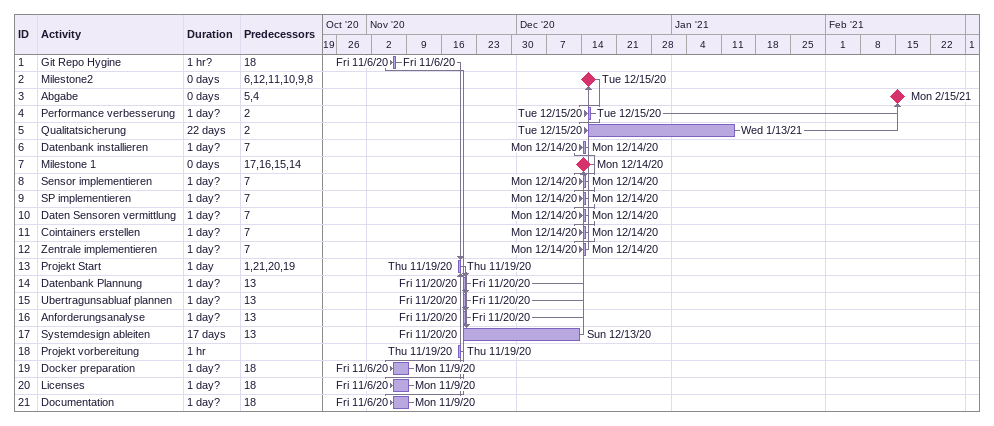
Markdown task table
| ID | Task | Duration | Start | Finish | Predecessors |
|---|---|---|---|---|---|
| 1 | Git Repo Hygine | 1h? | 2020-11-06 | 2020-11-06 | 18 |
| 2 | Milestone2 | 0d | 2020-12-15 | 2020-12-15 | 6, 12, 11, 10, 9, 8 |
| 3 | Abgabe | 0d | 2021-02-15 | 2021-02-15 | 5, 4 |
| 4 | Performance verbesserung | 1d? | 2020-12-15 | 2020-12-15 | 2 |
| 5 | Qualitatsicherung | 22d | 2020-12-15 | 2021-01-13 | 2 |
| 6 | Datenbank installieren | 1d? | 2020-12-14 | 2020-12-14 | 7 |
| 7 | Milestone 1 | 0d | 2020-12-14 | 2020-12-14 | 17, 16, 15, 14 |
| 8 | Sensor implementieren | 1d? | 2020-12-14 | 2020-12-14 | 7 |
| 9 | SP implementieren | 1d? | 2020-12-14 | 2020-12-14 | 7 |
| 10 | Daten Sensoren vermittlung | 1d? | 2020-12-14 | 2020-12-14 | 7 |
| 11 | Cointainers erstellen | 1d? | 2020-12-14 | 2020-12-14 | 7 |
| 12 | Zentrale implementieren | 1d? | 2020-12-14 | 2020-12-14 | 7 |
| 13 | Projekt Start | 1d | 2020-11-19 | 2020-11-19 | 1, 21, 20, 19 |
| 14 | Datenbank Plannung | 1d? | 2020-11-20 | 2020-11-20 | 13 |
| 15 | Ubertragunsabluaf plannen | 1d? | 2020-11-20 | 2020-11-20 | 13 |
| 16 | Anforderungsanalyse | 1d? | 2020-11-20 | 2020-11-20 | 13 |
| 17 | Systemdesign ableiten | 17d | 2020-11-20 | 2020-12-13 | 13 |
| 18 | Projekt vorbereitung | 1h | 2020-11-19 | 2020-11-19 |  |
| 19 | Docker preparation | 1d? | 2020-11-06 | 2020-11-09 | 18 |
| 20 | Licenses | 1d? | 2020-11-06 | 2020-11-09 | 18 |
| 21 | Documentation | 1d? | 2020-11-06 | 2020-11-09 | 18 |
